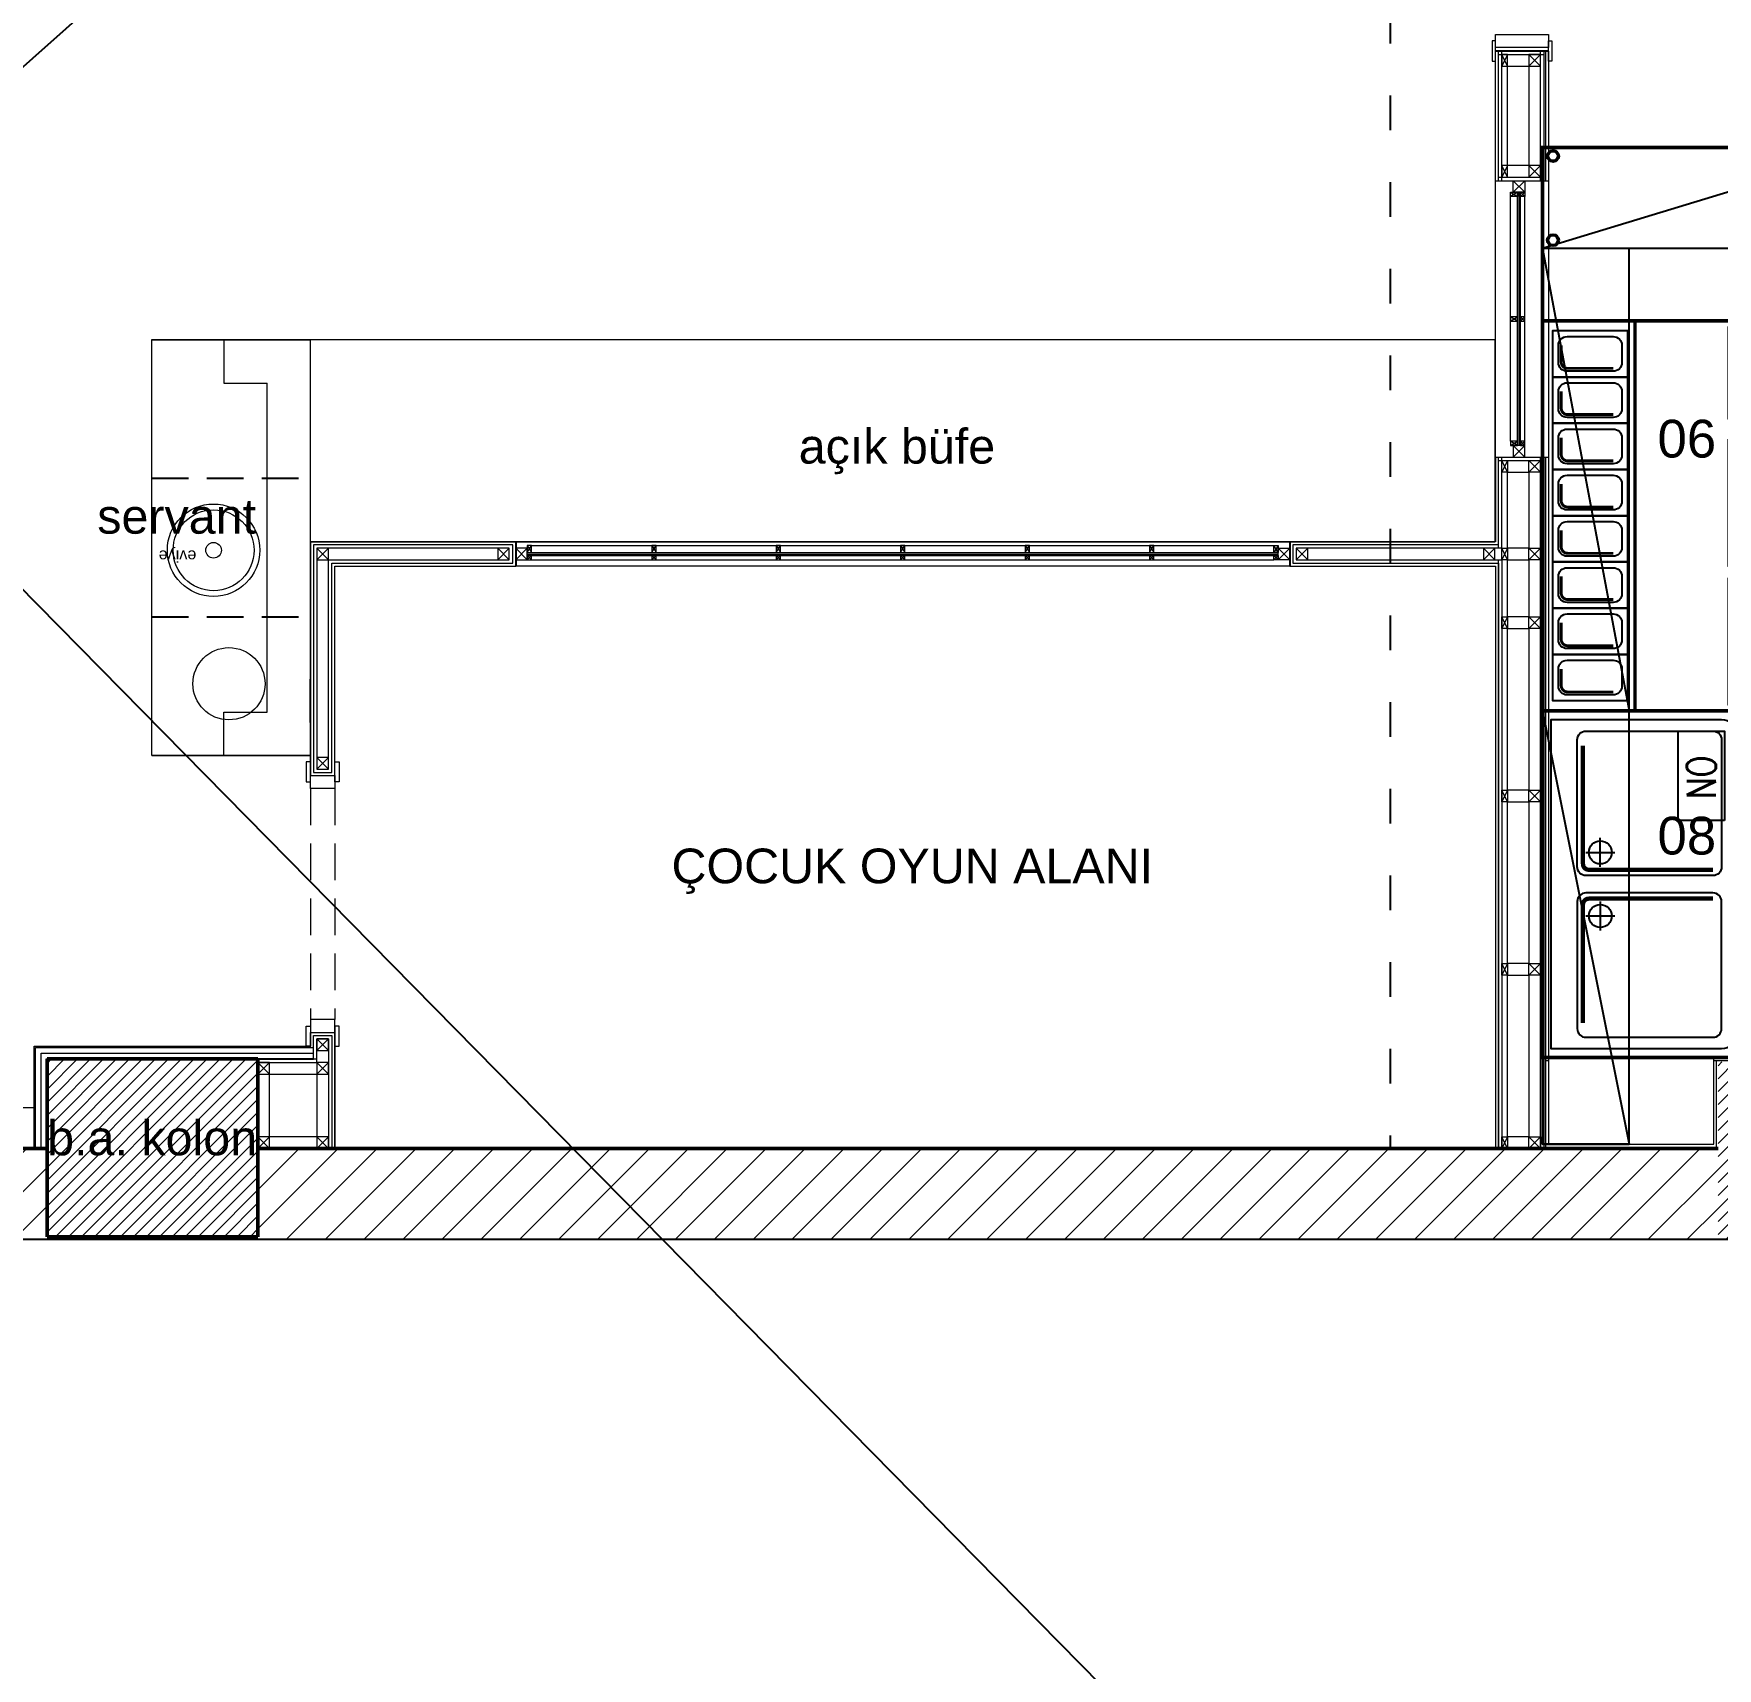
# Model space of a CAD drawing. Header units: millimetres. Extents: x 54215 to 67697, y 23496 to 56611.
# Drawn here: x 61031 to 61614, y 54699 to 55265 of the extents above; entities that cross this region are included whole.
import ezdxf
from ezdxf.enums import TextEntityAlignment as Align

# ---------------------------------------------------------------- set-up
doc = ezdxf.new("R2010")
doc.units = ezdxf.units.MM
doc.linetypes.add('ACAD_ISO03W100', pattern=[30, 12, -18])
doc.linetypes.add('DASHED', pattern=[19.05, 12.7, -6.35])
for name, color, linetype, lineweight in [('- 0.09', 9, 'Continuous', 9), ('- 0.25', 43, 'Continuous', 25), ('- 0.50', 30, 'Continuous', 50), ('DUVAR', 1, 'Continuous', 40), ('no3_ahsap gorunus on ince', 32, 'Continuous', 13), ('no3_cam kesit arka', 141, 'Continuous', 18), ('no3_duvar kaplama', 8, 'Continuous', 0), ('no3_duvar ytong', 101, 'Continuous', 0), ('no3_kutu profil gorunus', 8, 'Continuous', 0), ('no3_kutuprofil kesit', 74, 'Continuous', 18), ('no3_paslanmaz kesit arka', 145, 'Continuous', 20), ('no3_tefriş arka ince', 65, 'Continuous', 13), ('no3_tefriş arka kalın', 77, 'Continuous', 15), ('no3_yazı duvar', 152, 'Continuous', 0), ('t_tefris ince', 34, 'Continuous', 15), ('t_yazı', 154, 'Continuous', 25), ('YAZI', 8, 'Continuous', 13)]:
    doc.layers.add(name, color=color, linetype=linetype, lineweight=lineweight)
for name, color, linetype in [('-DWG_ANA', 7, 'Continuous'), ('-DWG_DETAY1', 7, 'Continuous'), ('-DWG_DETAY2', 7, 'Continuous'), ('NO', 4, 'Continuous'), ('NO-C', 7, 'Continuous'), ('PLAN', 7, 'Continuous')]:
    doc.layers.add(name, color=color, linetype=linetype)
doc.layers.add('0 rölöve', color=7, linetype='Continuous', true_color=0xf1380e)
doc.layers.add('no3_ahsap kesit on', color=7, linetype='Continuous', lineweight=20, true_color=0xfca103)
doc.layers.add('no3_alçıpan kesit', color=7, linetype='Continuous', lineweight=20, true_color=0xf5003d)
doc.styles.add('lst_area', font='arial.ttf')
doc.styles.add('ROMANS', font='romans.shx', dxfattribs={"width": 0.8})
doc.styles.get("Standard").update_dxf_attribs({"font": 'arial.ttf'})
doc.linetypes.add('{ -E- }', pattern='A,4,-0.75,["E",Standard,S=0.15,R=0,X=-0.05,Y=-0.07],-0.75', length=5.5)

# ---------------------------------------------------------------- blocks, each defined once
blk = doc.blocks.new('asmakatplanblok')
at = {"layer": '- 0.09'}
h = blk.add_hatch(dxfattribs=at)
h.set_pattern_fill('ANSI31', color=256)
h.set_pattern_definition([(45, (61649.389, 25204.291), (-2.245064, 2.245064), [])])
h.paths.add_polyline_path([(62945, 26874.28), (62872, 26874.28), (62872, 26812.78), (62945, 26812.78)])
h.paths.add_polyline_path([(63630.5, 26869.78), (63557, 26869.78), (63557, 26808.28), (63630.5, 26808.28)])
h.paths.add_polyline_path([(64212, 26868.78), (64138.5, 26868.78), (64138.5, 26807.28), (64212, 26807.28)])
h.paths.add_polyline_path([(64209, 26081.28), (64136, 26081.28), (64136, 26019.78), (64209, 26019.78)])
h.paths.add_polyline_path([(63630.5, 26082.28), (63557.5, 26082.28), (63557.5, 26020.78), (63630.5, 26020.78)])
h.paths.add_polyline_path([(62945, 26076.28), (62872, 26076.28), (62872, 26014.78), (62945, 26014.78)])
h = blk.add_hatch(dxfattribs=at)
h.set_pattern_fill('ANSI31', color=256, scale=3)
h.set_pattern_definition([(45, (61649.389, 25204.291), (-6.735192, 6.735192), [])])
h.paths.add_polyline_path([(64394, 26197.68), (64394, 26174.39), (64406.24, 26174.39), (64406.24, 26197.68)])
h.paths.add_polyline_path([(64138.5, 26868.78), (63630.5, 26869.78), (63630.5, 26835.78), (64138.5, 26835.78)])
h.paths.add_polyline_path([(62945, 26019.78), (64136, 26019.78), (64136, 26051.28), (63630.5, 26051.28), (63630.5, 26020.78), (63557.5, 26020.78), (63557.5, 26051.28), (62945, 26051.28)])
h.paths.add_polyline_path([(63557, 26868.78), (62945, 26868.78), (62945, 26834.78), (63557, 26834.78)])
h.paths.add_polyline_path([(64209, 26019.78), (64433.02, 26019.78), (64433.02, 26868.78), (64212, 26868.78), (64212, 26831.78), (64347.5, 26831.78), (64347.5, 26823.28), (64394, 26823.28), (64394, 26085.78), (64372.06, 26085.78), (64372.06, 26051.28), (64209, 26051.28)])
at = {"layer": '- 0.50'}
for p, q in [((63557.5, 26020.78), (63557.5, 26082.28)), ((63557.5, 26082.28), (63630.5, 26082.28)), ((63630.5, 26082.28), (63630.5, 26020.78)), ((62945, 26051.28), (63557.5, 26051.28)), ((63630.5, 26051.28), (64136, 26051.28)), ((63557.5, 26020.78), (63630.5, 26020.78))]:
    blk.add_line(p, q, dxfattribs=at)
at = {"color": 1}
blk.add_line((64077.25, 26431.17), (64058.95, 26431.17), dxfattribs=at)
for p, q in [((63719.75, 26261.28), (63719.75, 26252.88)), ((63987.75, 26261.28), (63987.75, 26252.88)), ((64058.75, 26051.28), (63657.15, 26051.28))]:
    blk.add_line(p, q)
at = {"layer": '0 rölöve'}
blk.add_lwpolyline([(64212, 26868.78), (64433.02, 26868.78), (64433.02, 26019.78), (62945, 26019.78)], dxfattribs=at)
at = {"layer": 'no3_ahsap gorunus on ince'}
for points in [[(63647.25, 26178.18), (63648.75, 26178.18), (63648.75, 26185.18), (63647.25, 26185.18)], [(63658.65, 26178.18), (63657.15, 26178.18), (63657.15, 26185.18), (63658.65, 26185.18)], [(63648.75, 26180.43), (63657.15, 26180.43), (63657.15, 26175.93), (63648.75, 26175.93)], [(63648.75, 26091.43), (63657.15, 26091.43), (63657.15, 26095.93), (63648.75, 26095.93)], [(63647.25, 26093.68), (63648.75, 26093.68), (63648.75, 26086.68), (63647.25, 26086.68)], [(63658.65, 26093.68), (63657.15, 26093.68), (63657.15, 26086.68), (63658.65, 26086.68)]]:
    blk.add_lwpolyline(points, close=True, dxfattribs=at)
at = {"layer": 'no3_ahsap kesit on'}
for points in [[(63553.5, 26051.28), (63553.5, 26086.28), (63649.75, 26086.28)], [(63555.5, 26051.28), (63555.5, 26084.28), (63649.75, 26084.28)]]:
    blk.add_lwpolyline(points, dxfattribs=at)
at = {"layer": 'no3_alçıpan kesit'}
for p, q in [((64059.95, 26431.17), (64075.75, 26431.17)), ((64059.95, 26429.97), (64075.75, 26429.97)), ((64059.95, 26387.5), (64075.75, 26387.5)), ((64059.95, 26386.3), (64075.75, 26386.3)), ((64059.95, 26290.63), (64075.75, 26290.63)), ((64059.95, 26289.43), (64075.75, 26289.43)), ((64059.95, 26255.08), (64061.15, 26255.08)), ((64059.95, 26253.88), (64059.95, 26051.28)), ((64061.15, 26255.08), (64061.15, 26051.28)), ((63630.5, 26082.28), (63650.95, 26082.28)), ((63630.5, 26081.08), (63650.95, 26081.08))]:
    blk.add_line(p, q, dxfattribs=at)
for points in [[(64059.95, 26386.3), (64059.95, 26431.17)], [(64061.15, 26386.3), (64061.15, 26431.17)], [(64074.55, 26386.3), (64074.55, 26431.17)], [(64075.75, 26386.3), (64075.75, 26431.17)], [(64059.95, 26259.08), (64059.95, 26290.63)], [(64061.15, 26259.08), (64061.15, 26290.63)], [(64074.55, 26051.28), (64074.55, 26290.63)], [(64075.75, 26051.28), (64075.75, 26290.63)], [(64059.95, 26260.28), (63988.75, 26260.28), (63988.75, 26253.88), (64059.95, 26253.88)], [(64061.15, 26259.08), (63989.95, 26259.08), (63989.95, 26255.08), (64059.95, 26255.08)], [(64059.95, 26051.28), (64059.95, 26255.08)], [(64059.95, 26051.28), (64059.95, 26255.08)], [(63649.75, 26082.28), (63649.75, 26090.43), (63656.15, 26090.43), (63656.15, 26051.28)], [(63650.95, 26081.08), (63650.95, 26089.23), (63654.95, 26089.23), (63654.95, 26051.28)]]:
    blk.add_lwpolyline(points, dxfattribs=at)
for points in [[(63718.75, 26253.88), (63718.75, 26260.28), (63649.75, 26260.28), (63649.75, 26181.43), (63656.15, 26181.43), (63656.15, 26253.88)], [(63717.55, 26255.08), (63717.55, 26259.08), (63650.95, 26259.08), (63650.95, 26182.63), (63654.95, 26182.63), (63654.95, 26255.08)]]:
    blk.add_lwpolyline(points, close=True, dxfattribs=at)
at = {"layer": 'no3_cam kesit arka'}
for p, q in [((64066.6, 26294.63), (64066.6, 26382.3)), ((64067.1, 26294.63), (64067.1, 26382.3)), ((64067.6, 26294.63), (64067.6, 26382.3)), ((63723.75, 26257.58), (63983.75, 26257.58)), ((63723.75, 26257.08), (63983.75, 26257.08)), ((63723.75, 26256.58), (63983.75, 26256.58))]:
    blk.add_line(p, q, dxfattribs=at)
at = {"layer": 'no3_duvar kaplama'}
for p, q in [((64058.95, 26386.3), (64058.95, 26432.42)), ((64058.95, 26386.3), (64067.35, 26386.3)), ((64075.75, 26386.3), (64077.25, 26386.3)), ((64058.95, 26290.63), (64058.95, 26261.28)), ((64058.95, 26290.63), (64067.35, 26290.63)), ((64058.95, 26290.63), (64077.25, 26290.63)), ((64058.95, 26290.63), (64067.35, 26290.63)), ((63648.75, 26261.28), (63719.75, 26261.28)), ((64058.95, 26252.88), (64058.95, 26051.28)), ((63648.75, 26086.28), (63648.75, 26091.43)), ((63657.15, 26051.28), (63657.15, 26091.43))]:
    blk.add_line(p, q, dxfattribs=at)
at = {"layer": 'no3_duvar kaplama', "color": 251, "linetype": 'DASHED'}
for p, q in [((63648.75, 26175.93), (63648.75, 26095.93)), ((63657.15, 26175.93), (63657.15, 26095.93))]:
    blk.add_line(p, q, dxfattribs=at)
at = {"layer": 'no3_duvar kaplama'}
for points in [[(64076.25, 26431.17), (64076.25, 26386.3)], [(64077.25, 26431.17), (64077.25, 26386.3)], [(64076.25, 26290.63), (64076.25, 26081.78), (64077.25, 26081.78)], [(64077.25, 26290.63), (64077.25, 26082.78)], [(63719.75, 26252.88), (63719.75, 26261.28), (63648.75, 26261.28), (63648.75, 26180.43), (63657.15, 26180.43), (63657.15, 26252.88), (63719.75, 26252.88)], [(64058.95, 26261.28), (63987.75, 26261.28), (63987.75, 26252.88), (64058.95, 26252.88)], [(63648.75, 26086.28), (63648.75, 26091.43), (63657.15, 26091.43), (63657.15, 26051.28)], [(63553.1, 26051.28), (63553.1, 26086.68), (63648.75, 26086.68)], [(64076.25, 26081.78), (64076.25, 26051.78), (64135.5, 26051.78), (64135.5, 26081.78)], [(64077.25, 26082.78), (64077.25, 26052.78), (64134.5, 26052.78), (64134.5, 26082.78)], [(64134.5, 26082.78), (64210.5, 26082.78)], [(64134.5, 26081.78), (64210.5, 26081.78)]]:
    blk.add_lwpolyline(points, dxfattribs=at)
at = {"layer": 'no3_duvar ytong', "lineweight": 13}
for p, q in [((63648.75, 26180.43), (63648.75, 26261.28)), ((63987.75, 26261.28), (64058.75, 26261.28)), ((63657.15, 26180.43), (63657.15, 26252.88)), ((63657.15, 26252.88), (63719.75, 26252.88))]:
    blk.add_line(p, q, dxfattribs=at)
blk.add_lwpolyline([(63648.75, 26180.43), (63657.15, 26180.43)], dxfattribs=at)
at = {"layer": 'no3_kutu profil gorunus'}
for p, q in [((64064.1, 26296.13), (64064.1, 26380.8)), ((64069.1, 26296.13), (64069.1, 26380.8)), ((63725.25, 26260.08), (63982.25, 26260.08)), ((63725.25, 26255.08), (63982.25, 26255.08))]:
    blk.add_line(p, q, dxfattribs=at)
for points in [[(64063.15, 26425.97), (64070.55, 26425.97), (64070.55, 26391.5), (64063.15, 26391.5)], [(64063.15, 26285.43), (64070.55, 26285.43), (64070.55, 26259.08), (64063.15, 26259.08)], [(64063.15, 26255.08), (64070.55, 26255.08), (64070.55, 26235.28), (64063.15, 26235.28)], [(64063.15, 26231.28), (64070.55, 26231.28), (64070.55, 26175.28), (64063.15, 26175.28)], [(64063.15, 26171.28), (64070.55, 26171.28), (64070.55, 26115.28), (64063.15, 26115.28)], [(64063.15, 26111.28), (64070.55, 26111.28), (64070.55, 26055.28), (64063.15, 26055.28)], [(63634.5, 26077.08), (63650.95, 26077.08), (63650.95, 26055.28), (63634.5, 26055.28)]]:
    blk.add_lwpolyline(points, close=True, dxfattribs=at)
at = {"layer": 'no3_kutuprofil kesit'}
for p, q in [((64063.15, 26425.97), (64061.15, 26429.97)), ((64063.15, 26429.97), (64061.15, 26425.97)), ((64074.55, 26425.97), (64070.55, 26429.97)), ((64074.55, 26429.97), (64070.55, 26425.97)), ((64063.15, 26387.5), (64061.15, 26391.5)), ((64063.15, 26391.5), (64061.15, 26387.5)), ((64074.55, 26391.5), (64070.55, 26387.5)), ((64074.55, 26387.5), (64070.55, 26391.5)), ((64064.1, 26382.3), (64066.6, 26380.8)), ((64066.6, 26382.3), (64064.1, 26380.8)), ((64069.1, 26386.3), (64065.1, 26382.3)), ((64069.1, 26382.3), (64065.1, 26386.3)), ((64067.6, 26382.3), (64069.1, 26380.8)), ((64069.1, 26382.3), (64067.6, 26380.8)), ((64064.1, 26337.71), (64066.6, 26339.21)), ((64066.6, 26337.71), (64064.1, 26339.21)), ((64067.6, 26337.71), (64069.1, 26339.21)), ((64069.1, 26337.71), (64067.6, 26339.21)), ((64064.1, 26294.63), (64066.6, 26296.13)), ((64066.6, 26294.63), (64064.1, 26296.13)), ((64064.1, 26294.63), (64066.6, 26296.13)), ((64066.6, 26294.63), (64064.1, 26296.13)), ((64069.1, 26290.63), (64065.1, 26294.63)), ((64069.1, 26294.63), (64065.1, 26290.63)), ((64067.6, 26294.63), (64069.1, 26296.13)), ((64069.1, 26294.63), (64067.6, 26296.13)), ((64067.6, 26294.63), (64069.1, 26296.13)), ((64069.1, 26294.63), (64067.6, 26296.13)), ((64063.15, 26289.43), (64061.15, 26285.43)), ((64063.15, 26285.43), (64061.15, 26289.43)), ((64074.55, 26289.43), (64070.55, 26285.43)), ((64074.55, 26285.43), (64070.55, 26289.43)), ((63650.95, 26255.08), (63654.95, 26259.08)), ((63654.95, 26255.08), (63650.95, 26259.08)), ((63713.55, 26255.08), (63717.55, 26259.08)), ((63717.55, 26255.08), (63713.55, 26259.08)), ((63719.75, 26255.08), (63723.75, 26259.08)), ((63723.75, 26255.08), (63719.75, 26259.08)), ((63723.75, 26260.08), (63725.25, 26257.58)), ((63723.75, 26257.58), (63725.25, 26260.08)), ((63766.83, 26260.08), (63768.33, 26257.58)), ((63766.83, 26257.58), (63768.33, 26260.08)), ((63809.92, 26260.08), (63811.42, 26257.58)), ((63809.92, 26257.58), (63811.42, 26260.08)), ((63853, 26260.08), (63854.5, 26257.58)), ((63853, 26257.58), (63854.5, 26260.08)), ((63896.08, 26260.08), (63897.58, 26257.58)), ((63896.08, 26257.58), (63897.58, 26260.08)), ((63939.17, 26260.08), (63940.67, 26257.58)), ((63939.17, 26257.58), (63940.67, 26260.08)), ((63983.75, 26260.08), (63982.25, 26257.58)), ((63983.75, 26257.58), (63982.25, 26260.08)), ((63987.75, 26255.08), (63983.75, 26259.08)), ((63983.75, 26255.08), (63987.75, 26259.08)), ((63989.95, 26255.08), (63993.95, 26259.08)), ((63993.95, 26255.08), (63989.95, 26259.08)), ((64054.75, 26255.08), (64058.75, 26259.08)), ((64058.75, 26255.08), (64054.75, 26259.08)), ((64063.15, 26259.08), (64061.15, 26255.08)), ((64063.15, 26255.08), (64061.15, 26259.08)), ((64074.55, 26259.08), (64070.55, 26255.08)), ((64074.55, 26255.08), (64070.55, 26259.08)), ((63723.75, 26256.58), (63725.25, 26255.08)), ((63723.75, 26255.08), (63725.25, 26256.58)), ((63766.83, 26256.58), (63768.33, 26255.08)), ((63766.83, 26255.08), (63768.33, 26256.58)), ((63809.92, 26256.58), (63811.42, 26255.08)), ((63809.92, 26255.08), (63811.42, 26256.58)), ((63853, 26256.58), (63854.5, 26255.08)), ((63853, 26255.08), (63854.5, 26256.58)), ((63896.08, 26256.58), (63897.58, 26255.08)), ((63896.08, 26255.08), (63897.58, 26256.58)), ((63939.17, 26256.58), (63940.67, 26255.08)), ((63939.17, 26255.08), (63940.67, 26256.58)), ((63983.75, 26256.58), (63982.25, 26255.08)), ((63983.75, 26255.08), (63982.25, 26256.58)), ((64063.15, 26235.28), (64061.15, 26231.28)), ((64063.15, 26231.28), (64061.15, 26235.28)), ((64074.55, 26235.28), (64070.55, 26231.28)), ((64074.55, 26231.28), (64070.55, 26235.28)), ((63650.95, 26182.63), (63654.95, 26186.63)), ((63654.95, 26182.63), (63650.95, 26186.63)), ((64063.15, 26175.28), (64061.15, 26171.28)), ((64063.15, 26171.28), (64061.15, 26175.28)), ((64074.55, 26175.28), (64070.55, 26171.28)), ((64074.55, 26171.28), (64070.55, 26175.28)), ((64063.15, 26115.28), (64061.15, 26111.28)), ((64063.15, 26111.28), (64061.15, 26115.28)), ((64074.55, 26115.28), (64070.55, 26111.28)), ((64074.55, 26111.28), (64070.55, 26115.28)), ((63650.95, 26085.22), (63654.95, 26089.22)), ((63654.95, 26085.22), (63650.95, 26089.22)), ((63630.5, 26077.08), (63634.5, 26081.08)), ((63634.5, 26077.08), (63630.5, 26081.08)), ((63650.95, 26077.08), (63654.95, 26081.08)), ((63654.95, 26077.08), (63650.95, 26081.08)), ((63630.5, 26051.28), (63634.5, 26055.28)), ((63634.5, 26051.28), (63630.5, 26055.28)), ((63650.95, 26051.28), (63654.95, 26055.28)), ((63654.95, 26051.28), (63650.95, 26055.28)), ((64063.15, 26055.28), (64061.15, 26051.28)), ((64063.15, 26051.28), (64061.15, 26055.28)), ((64074.55, 26055.28), (64070.55, 26051.28)), ((64074.55, 26051.28), (64070.55, 26055.28))]:
    blk.add_line(p, q, dxfattribs=at)
for points in [[(64063.15, 26425.97), (64063.15, 26429.97), (64061.15, 26429.97), (64061.15, 26425.97)], [(64074.55, 26425.97), (64074.55, 26429.97), (64070.55, 26429.97), (64070.55, 26425.97)], [(64063.15, 26387.5), (64063.15, 26391.5), (64061.15, 26391.5), (64061.15, 26387.5)], [(64074.55, 26387.5), (64074.55, 26391.5), (64070.55, 26391.5), (64070.55, 26387.5)], [(64066.6, 26382.3), (64066.6, 26380.8), (64064.1, 26380.8), (64064.1, 26382.3)], [(64069.1, 26386.3), (64069.1, 26382.3), (64065.1, 26382.3), (64065.1, 26386.3)], [(64069.1, 26382.3), (64069.1, 26380.8), (64067.6, 26380.8), (64067.6, 26382.3)], [(64066.6, 26337.71), (64066.6, 26339.21), (64064.1, 26339.21), (64064.1, 26337.71)], [(64069.1, 26337.71), (64069.1, 26339.21), (64067.6, 26339.21), (64067.6, 26337.71)], [(64066.6, 26294.63), (64066.6, 26296.13), (64064.1, 26296.13), (64064.1, 26294.63)], [(64066.6, 26294.63), (64066.6, 26296.13), (64064.1, 26296.13), (64064.1, 26294.63)], [(64069.1, 26290.63), (64069.1, 26294.63), (64065.1, 26294.63), (64065.1, 26290.63)], [(64069.1, 26294.63), (64069.1, 26296.13), (64067.6, 26296.13), (64067.6, 26294.63)], [(64069.1, 26294.63), (64069.1, 26296.13), (64067.6, 26296.13), (64067.6, 26294.63)], [(64063.15, 26289.43), (64063.15, 26285.43), (64061.15, 26285.43), (64061.15, 26289.43)], [(64074.55, 26289.43), (64074.55, 26285.43), (64070.55, 26285.43), (64070.55, 26289.43)], [(63650.95, 26255.08), (63654.95, 26255.08), (63654.95, 26259.08), (63650.95, 26259.08)], [(63713.55, 26255.08), (63717.55, 26255.08), (63717.55, 26259.08), (63713.55, 26259.08)], [(63719.75, 26255.08), (63723.75, 26255.08), (63723.75, 26259.08), (63719.75, 26259.08)], [(63723.75, 26257.58), (63725.25, 26257.58), (63725.25, 26260.08), (63723.75, 26260.08)], [(63766.83, 26257.58), (63768.33, 26257.58), (63768.33, 26260.08), (63766.83, 26260.08)], [(63809.92, 26257.58), (63811.42, 26257.58), (63811.42, 26260.08), (63809.92, 26260.08)], [(63853, 26257.58), (63854.5, 26257.58), (63854.5, 26260.08), (63853, 26260.08)], [(63896.08, 26257.58), (63897.58, 26257.58), (63897.58, 26260.08), (63896.08, 26260.08)], [(63939.17, 26257.58), (63940.67, 26257.58), (63940.67, 26260.08), (63939.17, 26260.08)], [(63983.75, 26257.58), (63982.25, 26257.58), (63982.25, 26260.08), (63983.75, 26260.08)], [(63987.75, 26255.08), (63983.75, 26255.08), (63983.75, 26259.08), (63987.75, 26259.08)], [(63989.95, 26255.08), (63993.95, 26255.08), (63993.95, 26259.08), (63989.95, 26259.08)], [(64054.75, 26255.08), (64058.75, 26255.08), (64058.75, 26259.08), (64054.75, 26259.08)], [(64063.15, 26259.08), (64063.15, 26255.08), (64061.15, 26255.08), (64061.15, 26259.08)], [(64074.55, 26259.08), (64074.55, 26255.08), (64070.55, 26255.08), (64070.55, 26259.08)], [(63723.75, 26255.08), (63725.25, 26255.08), (63725.25, 26256.58), (63723.75, 26256.58)], [(63766.83, 26255.08), (63768.33, 26255.08), (63768.33, 26256.58), (63766.83, 26256.58)], [(63809.92, 26255.08), (63811.42, 26255.08), (63811.42, 26256.58), (63809.92, 26256.58)], [(63853, 26255.08), (63854.5, 26255.08), (63854.5, 26256.58), (63853, 26256.58)], [(63896.08, 26255.08), (63897.58, 26255.08), (63897.58, 26256.58), (63896.08, 26256.58)], [(63939.17, 26255.08), (63940.67, 26255.08), (63940.67, 26256.58), (63939.17, 26256.58)], [(63983.75, 26255.08), (63982.25, 26255.08), (63982.25, 26256.58), (63983.75, 26256.58)], [(64063.15, 26235.28), (64063.15, 26231.28), (64061.15, 26231.28), (64061.15, 26235.28)], [(64074.55, 26235.28), (64074.55, 26231.28), (64070.55, 26231.28), (64070.55, 26235.28)], [(63650.95, 26182.63), (63654.95, 26182.63), (63654.95, 26186.63), (63650.95, 26186.63)], [(64063.15, 26175.28), (64063.15, 26171.28), (64061.15, 26171.28), (64061.15, 26175.28)], [(64074.55, 26175.28), (64074.55, 26171.28), (64070.55, 26171.28), (64070.55, 26175.28)], [(64063.15, 26115.28), (64063.15, 26111.28), (64061.15, 26111.28), (64061.15, 26115.28)], [(64074.55, 26115.28), (64074.55, 26111.28), (64070.55, 26111.28), (64070.55, 26115.28)], [(63650.95, 26085.22), (63654.95, 26085.22), (63654.95, 26089.22), (63650.95, 26089.22)], [(63630.5, 26077.08), (63634.5, 26077.08), (63634.5, 26081.08), (63630.5, 26081.08)], [(63650.95, 26077.08), (63654.95, 26077.08), (63654.95, 26081.08), (63650.95, 26081.08)], [(63630.5, 26051.28), (63634.5, 26051.28), (63634.5, 26055.28), (63630.5, 26055.28)], [(63650.95, 26051.28), (63654.95, 26051.28), (63654.95, 26055.28), (63650.95, 26055.28)], [(64063.15, 26055.28), (64063.15, 26051.28), (64061.15, 26051.28), (64061.15, 26055.28)], [(64074.55, 26055.28), (64074.55, 26051.28), (64070.55, 26051.28), (64070.55, 26055.28)]]:
    blk.add_lwpolyline(points, close=True, dxfattribs=at)
at = {"layer": 'no3_tefriş arka ince', "linetype": 'DASHED'}
blk.add_lwpolyline([(62949.4, 26065.53), (63553.1, 26065.53)], dxfattribs=at)
at = {"layer": 'no3_tefriş arka kalın'}
for p, q in [((64058.95, 26290.63), (64058.95, 26386.3)), ((64077.25, 26386.3), (64077.25, 26290.63)), ((63719.75, 26261.28), (63987.75, 26261.28)), ((63987.75, 26252.88), (63719.75, 26252.88))]:
    blk.add_line(p, q, dxfattribs=at)
at = {"layer": 't_tefris ince'}
for points in [[(64058.95, 26434.67), (64057.75, 26434.67), (64057.75, 26427.67), (64058.95, 26427.67)], [(64077.25, 26434.67), (64078.45, 26434.67), (64078.45, 26427.67), (64077.25, 26427.67)]]:
    blk.add_lwpolyline(points, close=True, dxfattribs=at)
blk.add_lwpolyline([(64058.95, 26432.42), (64058.95, 26436.92), (64077.25, 26436.92), (64077.25, 26435.92), (64077.25, 26435.92), (64077.25, 26432.42), (64058.95, 26432.42)], dxfattribs=at)
at = {"layer": '0 rölöve'}
blk.add_text('b.a. kolon', height=12, dxfattribs=at).set_placement((63557.56, 26048.97))
blk = doc.blocks.new('EK_55R')
at = {"layer": '-DWG_DETAY1', "color": 0}
blk.add_lwpolyline([(22, -7), (-22, -7, 0.414214), (-25, -10), (-25, -54, 0.414214), (-22, -57), (22, -57, 0.414214), (25, -54), (25, -10, 0.414214)], format="xyb", close=True, dxfattribs=at)
at = {"layer": '-DWG_DETAY2', "color": 0, "const_width": 1.5}
blk.add_lwpolyline([(-20, -9), (21, -9, -0.414214), (23, -11), (23, -54)], format="xyb", dxfattribs=at)
at = {"layer": '-DWG_DETAY2', "color": 0}
for points in [[(17, -10), (17, -20)], [(22, -15), (12, -15)]]:
    blk.add_lwpolyline(points, dxfattribs=at)
blk.add_circle((17, -15), 4, dxfattribs=at)
blk = doc.blocks.new('E_120')
at = {"layer": '-DWG_ANA', "color": 0, "const_width": 1.2}
blk.add_lwpolyline([(0, -70), (0, 0), (120, 0), (120, -70)], close=True, dxfattribs=at)
at = {"layer": '-DWG_DETAY1', "color": 0, "linetype": 'Continuous'}
blk.add_lwpolyline([(3, -62), (3, -3), (117, -3), (117, -62, -0.414214), (112, -67), (8, -67, -0.414214)], format="xyb", close=True, dxfattribs=at)
blk = doc.blocks.new('EK_55L')
at = {"layer": '-DWG_DETAY1', "color": 0}
blk.add_lwpolyline([(-22, -7), (22, -7, -0.414214), (25, -10), (25, -54, -0.414214), (22, -57), (-22, -57, -0.414214), (-25, -54), (-25, -10, -0.414214)], format="xyb", close=True, dxfattribs=at)
at = {"layer": '-DWG_DETAY2', "color": 0, "const_width": 1.5}
blk.add_lwpolyline([(20, -9), (-21, -9, 0.414214), (-23, -11), (-23, -54)], format="xyb", dxfattribs=at)
at = {"layer": '-DWG_DETAY2', "color": 0}
for points in [[(-17, -10), (-17, -20)], [(-22, -15), (-12, -15)]]:
    blk.add_lwpolyline(points, dxfattribs=at)
blk.add_circle((-17, -15), 4, dxfattribs=at)
blk = doc.blocks.new('E2N120')
at = {"layer": 'NO-C', "color": 0}
blk.add_lwpolyline([(82, -63), (82, -47), (113, -47), (113, -63)], close=True, dxfattribs=at)
at = {"layer": 'PLAN', "color": 0, "linetype": 'Continuous'}
for name, p in [('E_120', (0, 0)), ('EK_55R', (32, -5)), ('EK_55L', (88, -5))]:
    blk.add_blockref(name, p, dxfattribs=at)
at = {"layer": 'NO', "linetype": 'Continuous', "style": 'ROMANS', "width": 0.8}
blk.add_attdef('NO', text='', height=10, dxfattribs=at).set_placement((97, -55), align=Align.MIDDLE)
blk = doc.blocks.new('A$C50070AD0')
at = {"layer": '-DWG_DETAY1'}
blk.add_lwpolyline([(26, -16), (26, 0), (0, 0), (0, -16)], close=True, dxfattribs=at)
blk.add_lwpolyline([(2, -11), (2, -5, -0.414214), (5, -2), (21, -2, -0.414214), (24, -5), (24, -11, -0.414214), (21, -14), (5, -14, -0.414214)], format="xyb", close=True, dxfattribs=at)
at = {"layer": '-DWG_DETAY1', "const_width": 1}
blk.add_lwpolyline([(21, -13), (5.2, -13, -0.414214), (3, -10.8), (3, -5)], format="xyb", dxfattribs=at)
blk = doc.blocks.new('MAKE UP 13570')
at = {"layer": '-DWG_ANA', "color": 0, "const_width": 1.2}
for points in [[(0, 0), (135, 0), (135, -70), (0, -70)], [(135, -32), (135, 0), (0, 0), (0, -32)]]:
    blk.add_lwpolyline(points, close=True, dxfattribs=at)
at = {"layer": '-DWG_DETAY1', "color": 0}
for points in [[(46, -64.36), (46, -68.36), (2, -68.36), (2, -64.36)], [(94, -64.36), (94, -68.36), (50, -68.36), (50, -64.36)], [(133, -64.36), (133, -67.36), (101, -67.36), (101, -64.36)]]:
    blk.add_lwpolyline(points, close=True, dxfattribs=at)
at = {"layer": '-DWG_DETAY2', "color": 0}
for points in [[(44, -68.36), (44, -70.36), (34, -70.36), (34, -68.36)], [(62, -68.36), (62, -70.36), (52, -70.36), (52, -68.36)]]:
    blk.add_lwpolyline(points, dxfattribs=at)
at = {"layer": 'DUVAR', "rotation": 270}
for p in [(19.55, -3.47), (35.55, -3.47), (51.55, -3.47), (67.55, -3.47), (83.55, -3.47), (99.55, -3.47), (115.55, -3.47), (131.55, -3.47)]:
    blk.add_blockref('A$C50070AD0', p, dxfattribs=at)
blk = doc.blocks.new('MUTFAK')
at = {"layer": '-DWG_ANA', "color": 0, "const_width": 1.2}
blk.add_lwpolyline([(66325.2, 26208.7), (66325.2, 26268.7), (66465.2, 26268.7), (66465.2, 26208.7), (66325.2, 26208.7)], dxfattribs=at)
at = {"linetype": '{ -E- }'}
for points in [[(66440.2, 26268.7), (66440.2, 26233.7), (66325.2, 26233.7), (66325.2, 26268.7), (66440.2, 26268.7), (66325.2, 26233.7)], [(66325.2, 26073.7), (66355.2, 26073.7), (66355.2, 26233.7), (66325.2, 26233.7), (66325.2, 26233.7), (66355.2, 26073.7), (66325.2, 26073.7), (66325.2, 26233.7)], [(66325.2, 25923.7), (66355.2, 25923.7), (66355.2, 26073.7), (66325.2, 26073.7), (66325.2, 26073.7), (66355.2, 25923.7), (66325.2, 25923.7), (66325.2, 26073.7)]]:
    blk.add_lwpolyline(points, dxfattribs=at)
for centre, radius in [((66328.83, 26265.76), 2.1), ((66328.83, 26265.76), 1.6), ((66328.83, 26236.64), 2.1), ((66328.83, 26236.64), 1.6)]:
    blk.add_circle(centre, radius)
at = {"rotation": 90}
blk.add_blockref('MAKE UP 13570', (66325.2, 26073.7), dxfattribs=at)
blk.add_blockref('E2N120', (66325.2, 25953.7), dxfattribs=at).add_auto_attribs({'NO': 'NO'})
at = {"layer": 'YAZI', "style": 'lst_area'}
for s, p in [('06', (66365, 26161.39)), ('08', (66365, 26023.98))]:
    blk.add_text(s, height=13.071, dxfattribs=at).set_placement(p)

msp = doc.modelspace()

# ---------------------------------------------------------------- linework, layer by layer
at = {"layer": '- 0.25', "linetype": 'ACAD_ISO03W100'}
msp.add_line((61500.836, 55663.186), (61500.836, 54878.686), dxfattribs=at)
for p, q in [((62543.215, 56610.837), (59712.566, 54075.233)), ((59594.125, 56527.633), (61860.9, 54225.692)), ((61127.086, 55026.186), (61127.086, 55041.186)), ((61127.086, 55026.186), (61127.086, 55041.186))]:
    msp.add_line(p, q)
at = {"linetype": 'DASHED'}
for p, q in [((61072.086, 55110.686), (61126.461, 55110.686)), ((61072.086, 55062.686), (61127.086, 55062.686))]:
    msp.add_line(p, q, dxfattribs=at)
msp.add_lwpolyline([(61035.836, 54878.686), (61035.836, 54909.686), (61128.086, 54909.686)])
at = {"layer": '0 rölöve'}
msp.add_line((60488.336, 54878.686), (61034.836, 54878.686), dxfattribs=at)
at = {"layer": 'no3_ahsap gorunus on ince'}
for p, q in [((61072.086, 55014.686), (61072.086, 55158.686)), ((61072.086, 55158.686), (61127.086, 55158.686)), ((61072.086, 55014.686), (61072.086, 55158.686)), ((61072.086, 55158.686), (61127.086, 55158.686)), ((61072.086, 55014.686), (61072.086, 55158.636)), ((61072.086, 55158.636), (61127.086, 55158.636)), ((61127.086, 55158.636), (61097.086, 55158.636)), ((61097.086, 55158.636), (61097.086, 55143.636)), ((61097.086, 55143.636), (61112.086, 55143.636)), ((61112.086, 55029.686), (61112.086, 55143.636)), ((61097.086, 55014.686), (61097.086, 55029.686)), ((61097.086, 55029.686), (61112.086, 55029.686)), ((61072.086, 55014.686), (61127.086, 55014.686)), ((61072.086, 55014.686), (61127.086, 55014.686)), ((61127.086, 55014.686), (61072.086, 55014.686)), ((61127.086, 55014.686), (61097.086, 55014.686))]:
    msp.add_line(p, q, dxfattribs=at)
msp.add_lwpolyline([(61537.086, 55088.686), (61127.086, 55088.686), (61127.086, 55158.686), (61537.086, 55158.686)], close=True, dxfattribs=at)
at = {"layer": 'no3_duvar kaplama'}
msp.add_circle((61098.822, 55039.579), 12.5, dxfattribs=at)
at = {"layer": 'no3_paslanmaz kesit arka'}
for radius in [16, 14, 2.695]:
    msp.add_circle((61093.495, 55085.784), radius, dxfattribs=at)

# ---------------------------------------------------------------- block references
for name, p in [('asmakatplanblok', (-2521.664, 28827.404)), ('MUTFAK', (-4771.618, 28956.483))]:
    msp.add_blockref(name, p)

# ---------------------------------------------------------------- texts
at = {"layer": 'no3_yazı duvar', "insert": (61087.533, 55081.715), "char_height": 4, "width": 63.84297, "attachment_point": 1, "rotation": 180}
msp.add_mtext('eviye', dxfattribs=at)
at = {"layer": 't_yazı', "char_height": 12, "width": 369.49515, "attachment_point": 7}
for s, insert in [('açık büfe', (61296.063, 55112.093)), ('servant', (61053.232, 55091.349)), ('ÇOCUK OYUN ALANI', (61252.031, 54966.815))]:
    msp.add_mtext(s, dxfattribs=dict(at, insert=insert))

doc.saveas('drawing.dxf')
